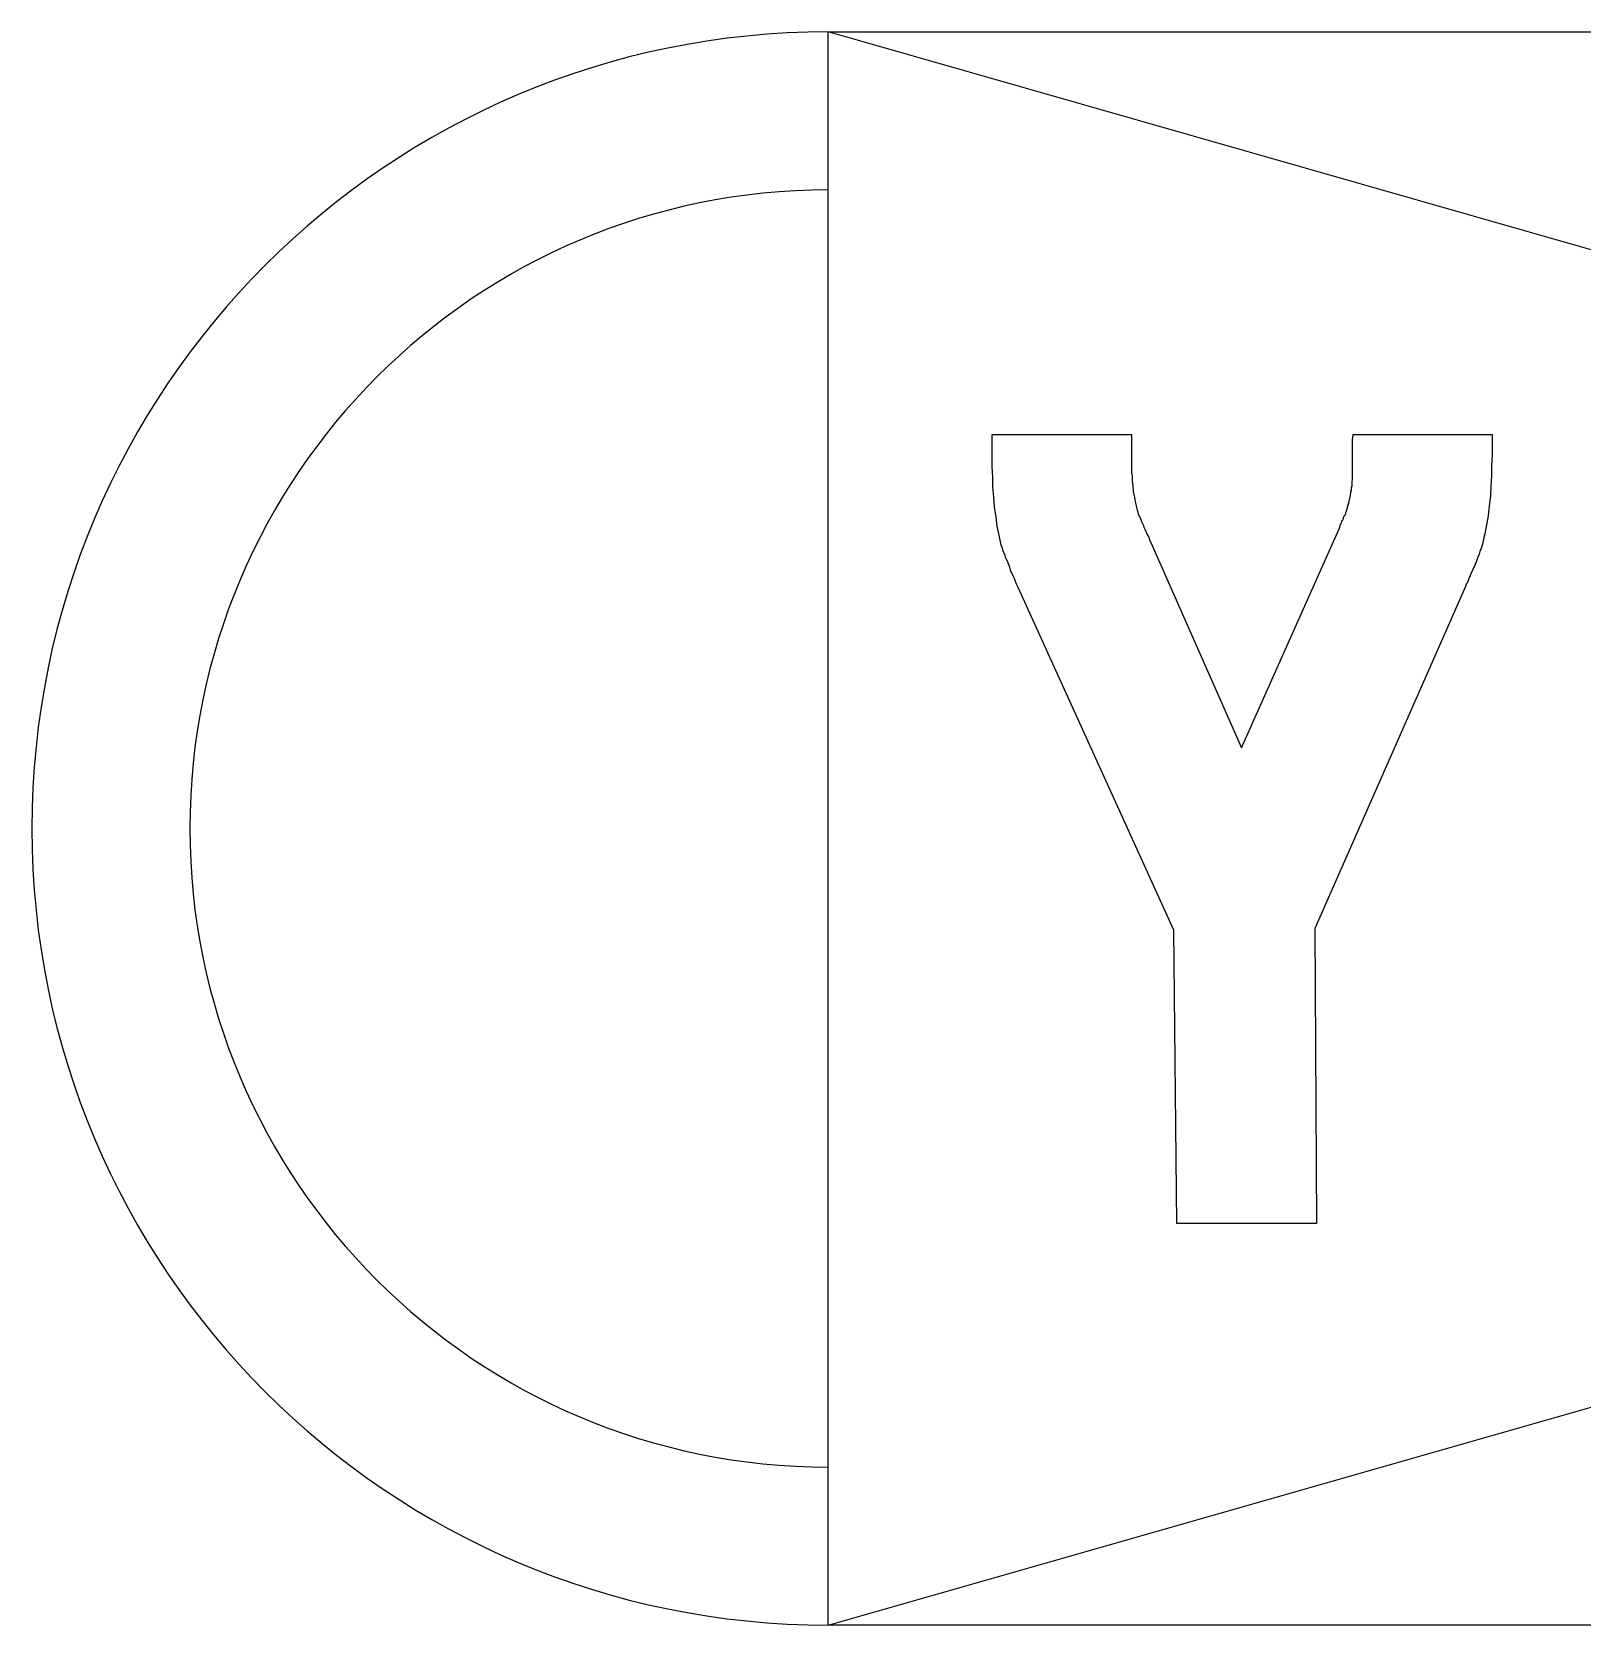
# Model space of a CAD drawing. Header units: millimetres. Extents: x -38.6 to 30, y -8.6 to 8.6.
# Drawn here: x -38.57 to -21.89, y -8.57 to 8.57 of the extents above; entities that cross this region are included whole.
import ezdxf

# ---------------------------------------------------------------- set-up
doc = ezdxf.new("R2010")
doc.units = ezdxf.units.MM
doc.layers.get('0').update_dxf_attribs({"linetype": 'CONTINUOUS'})

msp = doc.modelspace()

# ---------------------------------------------------------------- linework, layer by layer
for p, q in [((-30, -8.571), (-30, 8.571)), ((-30, 8.571), (30, 8.571)), ((30, -8.571), (-30, 8.571)), ((-30, -8.571), (30, 8.571)), ((-28.235, 4.001), (-28.235, 4.238)), ((-28.235, 4.238), (-26.736, 4.238)), ((-26.736, 4.238), (-26.736, 4.201)), ((-26.736, 4.201), (-26.736, 4.165)), ((-26.736, 4.165), (-26.736, 4.129)), ((-26.736, 4.129), (-26.736, 4.092)), ((-24.356, 4.183), (-24.349, 4.238)), ((-24.356, 4.147), (-24.356, 4.183)), ((-24.356, 4.11), (-24.356, 4.147)), ((-24.349, 4.238), (-22.856, 4.238)), ((-22.856, 4.238), (-22.856, 4.013)), ((-28.235, 3.892), (-28.235, 4.001)), ((-26.736, 4.092), (-26.736, 4.062)), ((-26.736, 4.062), (-26.736, 4.031)), ((-26.736, 4.031), (-26.736, 4.001)), ((-26.736, 4.001), (-26.736, 3.977)), ((-26.736, 3.977), (-26.736, 3.953)), ((-26.736, 3.953), (-26.736, 3.928)), ((-24.356, 4.08), (-24.356, 4.11)), ((-24.356, 4.05), (-24.356, 4.08)), ((-24.356, 4.019), (-24.356, 4.05)), ((-24.356, 3.995), (-24.356, 4.019)), ((-24.356, 3.971), (-24.356, 3.995)), ((-24.356, 3.94), (-24.356, 3.971)), ((-22.856, 4.013), (-22.862, 3.904)), ((-28.229, 3.783), (-28.235, 3.892)), ((-28.229, 3.673), (-28.229, 3.783)), ((-26.736, 3.928), (-26.736, 3.904)), ((-26.736, 3.904), (-26.736, 3.88)), ((-26.736, 3.88), (-26.736, 3.861)), ((-26.736, 3.861), (-26.736, 3.837)), ((-26.736, 3.837), (-26.736, 3.819)), ((-26.736, 3.819), (-26.729, 3.807)), ((-26.729, 3.807), (-26.729, 3.776)), ((-26.729, 3.776), (-26.729, 3.746)), ((-24.356, 3.922), (-24.356, 3.94)), ((-24.356, 3.898), (-24.356, 3.922)), ((-24.356, 3.874), (-24.356, 3.898)), ((-24.356, 3.855), (-24.356, 3.874)), ((-24.356, 3.837), (-24.356, 3.855)), ((-24.356, 3.825), (-24.356, 3.837)), ((-24.356, 3.789), (-24.356, 3.825)), ((-24.356, 3.764), (-24.356, 3.789)), ((-22.862, 3.795), (-22.868, 3.685)), ((-22.862, 3.904), (-22.862, 3.795)), ((-28.217, 3.564), (-28.229, 3.673)), ((-26.729, 3.746), (-26.723, 3.685)), ((-26.723, 3.685), (-26.717, 3.625)), ((-26.717, 3.625), (-26.711, 3.594)), ((-24.38, 3.582), (-24.374, 3.613)), ((-24.374, 3.625), (-24.368, 3.637)), ((-24.374, 3.619), (-24.374, 3.625)), ((-24.374, 3.613), (-24.374, 3.619)), ((-24.368, 3.673), (-24.362, 3.685)), ((-24.368, 3.637), (-24.368, 3.673)), ((-24.362, 3.728), (-24.356, 3.764)), ((-24.362, 3.716), (-24.362, 3.728)), ((-24.362, 3.698), (-24.362, 3.716)), ((-24.362, 3.685), (-24.362, 3.698)), ((-22.868, 3.685), (-22.874, 3.576)), ((-28.211, 3.461), (-28.217, 3.564)), ((-28.193, 3.351), (-28.211, 3.461)), ((-26.711, 3.594), (-26.705, 3.564)), ((-26.705, 3.564), (-26.699, 3.534)), ((-26.699, 3.534), (-26.693, 3.503)), ((-26.693, 3.503), (-26.681, 3.455)), ((-26.681, 3.455), (-26.675, 3.424)), ((-24.422, 3.418), (-24.41, 3.449)), ((-24.41, 3.461), (-24.404, 3.473)), ((-24.41, 3.449), (-24.41, 3.461)), ((-24.404, 3.485), (-24.398, 3.497)), ((-24.404, 3.473), (-24.404, 3.485)), ((-24.398, 3.497), (-24.392, 3.521)), ((-24.392, 3.521), (-24.386, 3.552)), ((-24.386, 3.552), (-24.38, 3.582)), ((-22.886, 3.473), (-22.898, 3.364)), ((-22.874, 3.576), (-22.886, 3.473)), ((-28.181, 3.254), (-28.193, 3.351)), ((-26.675, 3.424), (-26.669, 3.406)), ((-26.669, 3.406), (-26.663, 3.382)), ((-26.663, 3.382), (-26.651, 3.358)), ((-26.651, 3.358), (-26.644, 3.351)), ((-26.644, 3.351), (-26.644, 3.339)), ((-26.644, 3.339), (-26.638, 3.327)), ((-26.638, 3.327), (-26.632, 3.321)), ((-26.632, 3.321), (-26.632, 3.309)), ((-26.632, 3.309), (-26.626, 3.297)), ((-26.626, 3.297), (-26.614, 3.273)), ((-26.614, 3.273), (-26.608, 3.26)), ((-26.608, 3.26), (-26.602, 3.242)), ((-24.495, 3.242), (-24.489, 3.26)), ((-24.489, 3.26), (-24.483, 3.279)), ((-24.483, 3.279), (-24.477, 3.291)), ((-24.477, 3.291), (-24.471, 3.309)), ((-24.471, 3.309), (-24.465, 3.315)), ((-24.465, 3.315), (-24.459, 3.327)), ((-24.459, 3.327), (-24.453, 3.339)), ((-24.453, 3.351), (-24.447, 3.358)), ((-24.453, 3.339), (-24.453, 3.351)), ((-24.447, 3.364), (-24.441, 3.37)), ((-24.447, 3.358), (-24.447, 3.364)), ((-24.441, 3.37), (-24.434, 3.376)), ((-24.434, 3.376), (-24.428, 3.4)), ((-24.428, 3.4), (-24.422, 3.418)), ((-22.917, 3.266), (-22.935, 3.169)), ((-22.898, 3.364), (-22.917, 3.266)), ((-28.162, 3.157), (-28.181, 3.254)), ((-28.15, 3.103), (-28.162, 3.157)), ((-28.138, 3.048), (-28.15, 3.103)), ((-26.602, 3.242), (-26.59, 3.212)), ((-26.59, 3.212), (-26.572, 3.169)), ((-26.572, 3.169), (-26.559, 3.151)), ((-26.559, 3.151), (-26.547, 3.127)), ((-26.547, 3.127), (-26.541, 3.103)), ((-26.541, 3.103), (-26.529, 3.078)), ((-25.552, 0.868), (-24.501, 3.224)), ((-24.501, 3.224), (-24.495, 3.242)), ((-22.953, 3.09), (-22.959, 3.06)), ((-22.947, 3.115), (-22.953, 3.09)), ((-22.935, 3.169), (-22.947, 3.115)), ((-28.126, 3.018), (-28.138, 3.048)), ((-28.12, 2.993), (-28.126, 3.018)), ((-28.096, 2.939), (-28.12, 2.993)), ((-28.089, 2.908), (-28.096, 2.939)), ((-26.529, 3.078), (-25.552, 0.868)), ((-23.008, 2.92), (-23.02, 2.89)), ((-22.996, 2.951), (-23.008, 2.92)), ((-22.989, 2.981), (-22.996, 2.951)), ((-22.977, 3.005), (-22.989, 2.981)), ((-22.959, 3.06), (-22.977, 3.005)), ((-28.071, 2.878), (-28.089, 2.908)), ((-28.059, 2.848), (-28.071, 2.878)), ((-28.047, 2.811), (-28.059, 2.848)), ((-28.041, 2.793), (-28.047, 2.811)), ((-28.035, 2.769), (-28.041, 2.793)), ((-28.023, 2.75), (-28.035, 2.769)), ((-28.011, 2.72), (-28.023, 2.75)), ((-23.074, 2.763), (-23.087, 2.738)), ((-23.062, 2.787), (-23.074, 2.763)), ((-23.056, 2.805), (-23.062, 2.787)), ((-23.044, 2.823), (-23.056, 2.805)), ((-23.032, 2.86), (-23.044, 2.823)), ((-23.02, 2.89), (-23.032, 2.86)), ((-27.998, 2.696), (-28.011, 2.72)), ((-27.986, 2.659), (-27.998, 2.696)), ((-27.974, 2.629), (-27.986, 2.659)), ((-27.956, 2.593), (-27.974, 2.629)), ((-26.28, -1.093), (-27.956, 2.593)), ((-23.141, 2.605), (-24.762, -1.075)), ((-23.135, 2.629), (-23.141, 2.605)), ((-23.123, 2.641), (-23.135, 2.629)), ((-23.117, 2.659), (-23.123, 2.641)), ((-23.111, 2.678), (-23.117, 2.659)), ((-23.099, 2.708), (-23.111, 2.678)), ((-23.093, 2.72), (-23.099, 2.708)), ((-23.087, 2.738), (-23.093, 2.72)), ((-26.25, -4.25), (-26.28, -1.093)), ((-24.762, -1.075), (-24.744, -4.25)), ((-24.744, -4.25), (-26.25, -4.25)), ((30, -8.571), (-30, -8.571))]:
    msp.add_line(p, q)
msp.add_lwpolyline([(30, -8.571), (-30, -8.571), (-30, 8.571), (30, 8.571)], close=True)
for radius in [8.571, 6.871]:
    msp.add_arc((-30, 0), radius, 90, 270)

doc.saveas('drawing.dxf')
